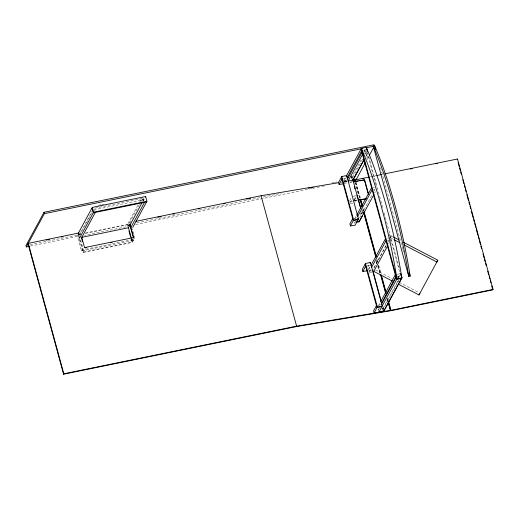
<?xml version="1.0" encoding="UTF-8"?>
<svg xmlns="http://www.w3.org/2000/svg" width="519" height="519" viewBox="0 0 519 519"><rect width="100%" height="100%" fill="white"/><g stroke="black" fill="none" stroke-linecap="round" stroke-linejoin="round"><path stroke-width="0.39" stroke-dasharray="2.6 1.95" d="M387.563 238.299L390.34 237.734L391.287 235.911L392.714 236.664M78.473 234.069L77.383 236.08L81.457 251.021L133.383 240.401L134.836 237.721L132.39 228.749M78.161 234.88L78.401 234.432L80.782 233.946M78.531 236.242L92.129 211.188M79.718 235.068L91.565 213.257M81.457 251.021L82.91 248.342L80.263 238.63M82.845 250.735L83.935 248.731M82.975 252.545L84.675 249.418L133.818 239.363L132.118 242.49L82.975 252.545L79.206 238.721M137.905 205.303L127.304 224.824L127.726 226.362M139.799 201.82L142.446 196.935M139.41 204.57L127.921 225.739L129.309 225.454M141.278 201.132L143.199 197.596M129.25 224.305L128.102 226.42L84.506 235.334M141.856 201.093L143.38 198.277L94.237 208.333L94.977 211.051M142.991 201.041L143.757 199.633L94.607 209.689M142.978 201.411L144.516 198.582M131.995 240.68L133.085 238.675M343.831 180.742L345.914 176.908M344.382 182.779L346.465 178.945M363.955 151.632L366.258 147.396M364.13 151.593L365.661 148.771M351.162 178.264L361.86 158.548M364.539 153.624L366.064 150.808M362.658 159.125L352.44 177.939L351.052 178.225M365.305 154.247L366.816 151.457L364.734 151.885M365.824 156.355L367.737 152.826M365.999 156.323L367.913 152.794M366.674 158.23L368.211 155.395M367.043 159.586L368.587 156.757M349.715 200.516L351.493 197.246M350.267 202.553L352.044 199.283M353.867 200.827L356.313 196.318M354.38 200.165L356.138 196.928M354.775 202.209L356.91 198.284M354.769 218.758L356.3 215.936M354.38 222.534L354.561 222.203M355.697 221.126L354.561 223.215L353.004 223.436M359.628 217.759L372.246 194.528M374.154 191.011L374.919 189.604M374.712 193.049L375.477 191.641M367.724 267.337L369.619 263.86M368.282 269.374L370.553 265.203M368.659 269.705L370.572 266.182M369.217 271.742L371.124 268.226M385.954 245.727L372.454 270.678L386.155 245.442M387.862 242.224L388.621 240.822M390.145 238.02L391.287 235.911M388.601 243.995L389.367 242.587M389.75 241.886L390.898 239.772L387.421 240.485M378.474 305.71L380.005 302.895M379.402 308.078L378.267 310.167L376.71 310.388M397.852 277.983L400.519 273.065M398.021 277.95L400.311 273.734M383.126 308.156L398.417 280.001M398.988 279.975L383.314 308.837L381.926 309.123M363.67 150.672L365.752 150.244M98.435 205.323L100.816 204.836M101.607 204.674L103.988 204.188M365.292 153.922L367.374 153.501M343.37 178.958L346.147 178.387M78.142 233.537L80.224 233.115M129.374 223.06L131.456 222.632M85.538 232.973L127.551 224.377L127.966 225.914M29.907 244.754L80.536 234.393M85.291 233.42L128.894 224.5M136.834 222.878L259.863 197.707M263.042 197.058L281.298 193.321M332.102 182.928L334.483 182.441M335.274 182.279L336.863 181.948M344.006 180.489L346.387 180.002M344.142 181.3L346.919 180.729M30.277 246.11L77.74 236.405M135.615 224.558L311.828 188.507M312.626 188.345L321.358 186.561M322.15 186.392L324.531 185.906M341.204 182.5L343.584 182.013M344.376 181.851L346.757 181.358M370.449 176.804L375.983 175.669M371.786 176.927L376.535 175.954M344.006 183.479L346.783 182.915M372.979 187.495L374.368 187.21M373.531 189.532L374.919 189.247M353.231 196.305L356.015 195.734M354.483 198.2L355.872 197.914M349.696 201.677L352.479 201.113M350.254 203.72L353.03 203.15M360.316 214.217L361.711 213.938L361.282 212.375M354.114 218.356L356.89 217.792M367.076 265.91L369.852 265.345M368.587 270.97L371.37 270.399M369.145 273.007L371.922 272.443M397.379 274.304L400.155 273.74M396.542 276.627L400.019 275.92M397.424 277.165L400.201 276.595M378.513 305.172L380.596 304.744M359.959 213.75L362.022 213.361L361.548 211.629M344.434 181.708L346.815 181.306M344.817 182.052L347.198 181.65M349.884 182.124L352.213 181.767M349.644 182.37L351.973 182.013M354.107 200.581L357.215 200.107M354.646 200.71L357.753 200.237M344.045 181.669L347.166 181.228M369.275 271.229L371.61 270.899M390.34 237.734L393.201 239.227M375.548 269.977L392.014 278.573M397.022 281.188L398.456 281.934M399.169 282.31L419.216 292.774M380.557 167.559L402.699 248.783M402.913 249.561L403.548 251.903M368.814 156.764L382.652 207.529M384.144 212.998L399.688 270.01M366.816 151.457L376.541 187.112M389.315 233.972L400.713 275.777M355.911 178.056L356.281 179.412M356.053 182.221L360.523 198.621M363.287 208.774L363.929 211.116M377.131 259.539L377.56 261.102M378.623 265.008L380.965 273.597M387.777 298.594L388.206 300.151M355.807 182.669L360.069 198.29M363.047 209.222L363.475 210.785M376.885 259.987L377.527 262.329M378.377 265.456L380.719 274.045M387.323 298.256L387.959 300.598M355.398 182.312L359.868 198.719M362.852 209.65L363.274 211.214M376.69 260.415L377.118 261.978M378.182 265.884L380.31 273.695M354.775 182.013L358.395 195.287M362.437 210.13L363.079 212.472M376.281 260.895L376.917 263.237M377.767 266.364L379.687 273.39M386.927 299.943L387.349 301.507M361.717 211.59L362.132 213.101M351.694 175.669L352.33 177.998M351.519 175.707L352.369 178.808M351.707 177.251L352.135 178.815M382.756 306.8L383.45 309.337M382.756 308.117L383.307 310.154M382.581 308.15L383.132 310.187M378.169 308.799L378.585 310.336M143.38 198.277L143.938 200.315M132.974 238.902L133.383 240.401M131.586 239.188L132.364 242.042L83.215 252.098L79.589 238.779M131.281 239.415L132.118 242.49M78.836 233.394L79.245 234.893"/><path stroke-width="0.78" d="M398.229 284.127L418.989 294.967L419.936 293.144M403.458 242.269L437.822 260.201L436.875 262.024L403.944 244.832M374.348 146.137L373.978 144.775L44.018 212.284L25.95 245.565L26.32 246.921L29.486 246.272M26.32 246.921L44.387 213.646L44.018 212.284M78.142 233.537L92.33 207.412L145.644 196.5L146.942 201.255L132.754 227.387M92.33 207.412L93.628 212.167L79.439 238.292L78.7 235.581M81.522 237.871L95.347 212.407M142.225 202.449L128.472 227.776L81.704 237.345M145.281 197.168L145.644 196.5M130.671 227.815L144.496 202.352M130.022 224.104L133.688 237.553L133.448 238L129.744 224.416M135.952 221.315L261.057 195.721L296.602 326.166L296.375 326.594L63.578 374.225L63.818 373.777L28.26 243.346L78.888 232.992M352.725 218.642L349.884 223.877L350.435 225.914L355.119 225.252L358.506 219.018L346.653 175.539L341.787 176.538L338.583 182.435L339.141 184.479L343.04 183.927M339.141 184.479L341.982 179.243M346.121 176.512L361.393 148.389L366.433 147.357L367.491 151.237M347.062 177.848L361.587 151.094M347.581 178.938L361.957 152.456M362.515 154.493L348.132 180.975L352.998 179.983M363.968 159.768L352.79 180.365L364.079 159.852M355.171 180.327L355.411 179.879L368.866 177.128M365.123 163.128L356.281 179.412L352.317 180.223M369.353 155.337L373.965 146.845M350.435 225.914L353.64 220.011L341.787 176.538M356.683 215.236L371.585 187.781M357.617 216.572L372.142 189.818M355.937 222.314L359.057 221.879L373.946 194.456M400.876 273.714L401.991 277.788L383.677 311.51L374.141 312.866L377.352 306.963L382.211 305.97L370.358 262.491L365.493 263.49L362.288 269.387L362.846 271.431L367.53 270.769M362.846 271.431L365.687 266.195M369.995 263.165L370.358 262.491M370.955 265.481L385.474 238.727M371.507 267.519L386.032 240.764M373.31 272.157L387.836 245.403M376.431 305.594L373.589 310.829L374.141 312.866M457.245 159.437L457.492 158.996L384.689 173.884M380.771 301.487L395.296 274.733M381.322 303.524L395.848 276.77M381.51 304.199L396.036 277.451M378.825 312.204L396.951 278.82L361.393 148.389A157.517 36.667 78.4 0 1 396.951 278.82L401.991 277.788M383.502 311.549L401.816 277.821A157.517 36.667 78.4 0 0 366.258 147.396L367.322 151.301M457.492 158.996L493.05 289.42L492.81 289.868L390.729 310.751L390.969 310.31L388.413 300.936M418.989 294.967L437.822 260.201M354.347 180.45L354.756 179.97L355.184 181.533M390.32 310.401L296.602 326.166L296.193 326.646L389.905 310.881L390.32 310.401L388.186 302.59M368.6 194.391L364.643 179.872L362.846 180.353M373.206 145.975L374.595 145.69A157.517 36.667 78.4 0 1 410.153 276.114L408.764 276.4L373.206 145.975A157.517 36.667 78.4 0 1 408.764 276.4M44.387 213.646L362.45 148.57M366.42 147.759L373.557 146.3M93.628 212.167L146.942 201.255M146.579 201.923L93.264 212.835L91.967 208.08M46.21 240.07L49.376 239.428M61.242 236.995L62.825 236.67M157.88 217.227L161.046 216.579M172.924 214.146L174.507 213.822M198.258 208.962L199.847 208.638M223.598 203.779L225.181 203.454M246.564 199.082L250.521 198.271M376.775 175.506L381.523 174.533M362.294 178.867L363.871 178.542M410.561 168.993L412.144 168.669M435.882 163.809L437.465 163.485M133.688 237.553L84.545 247.608L81.691 237.151M85.097 247.894L86.679 247.569M110.463 242.704L112.046 242.379M357.02 195.021L360.9 208.573M362.573 215.398L359.057 221.879M353.64 220.011L358.506 219.018M356.644 221.775L359.42 221.204M401.453 278.495L396.587 279.488L361.029 149.057M381.848 306.638L376.982 307.631L365.129 264.158M63.818 373.777L296.615 326.146M379.006 311.874L383.872 310.875M390.969 310.31L493.05 289.42M347.211 177.576L348.58 177.323M261.044 195.734L338.875 182.643M352.375 180.372L354.756 179.97M308.286 188.202L309.875 187.93M311.458 187.664L313.048 187.398M352.991 181.65L364.643 179.872M353.523 181.773L358.188 181.066M359.738 180.826L361.295 180.586M357.993 199.99L366.537 198.686M358.525 200.113L365.519 199.049M393.434 237.034L399.163 240.025M393.921 239.603L399.649 242.594M373.167 271.048L392.5 281.142M458.102 162.564L459.166 166.469M459.594 168.033L460.23 170.375M460.658 171.938L461.294 174.28M462.786 179.743L463.85 183.648M464.278 185.212L464.914 187.554M465.342 189.117L465.978 191.459M466.828 194.586L468.534 200.834M468.962 202.397L469.598 204.739M470.026 206.303L470.662 208.644M471.518 211.765L473.218 218.012M473.646 219.576L474.282 221.918M474.71 223.481L475.774 227.387M476.202 228.95L477.902 235.198M478.33 236.761L478.966 239.103M479.394 240.667L480.458 244.572M480.886 246.129L481.522 248.478M483.014 253.94L484.078 257.846M484.506 259.409L485.142 261.751M485.57 263.315L486.206 265.657M487.698 271.126L488.762 275.031M489.19 276.595L489.826 278.937M490.254 280.494L490.89 282.842M491.746 285.963L492.596 289.089M374.595 145.69L375.659 149.595M409.303 272.994L410.153 276.114M400.889 274.428L401.816 277.821M364.61 180.878L367.945 193.107M355.411 179.879L355.839 181.442M360.737 199.406L362.437 205.654M364.143 211.901L376.281 256.418M381.387 275.161L386.071 292.346M360.491 199.847L362.197 206.095M363.897 212.349L376.035 256.866M380.933 274.83L385.831 292.787M388.387 302.162L390.729 310.751M360.082 199.497L361.996 206.523M363.702 212.777L375.84 257.294M380.524 274.473L385.636 293.216M352.868 179.801L360.744 208.677M354.263 186.619L354.899 188.961M373.174 271.658L381.141 300.877M357.773 218.33L358.142 219.686L353.277 220.679L341.424 177.206M365.493 263.49L377.352 306.963M128.329 227.231L131.385 238.442M128.978 230.968L130.658 237.112M81.652 238.344L82.469 241.335M28.02 243.794L63.578 374.225"/></g></svg>
